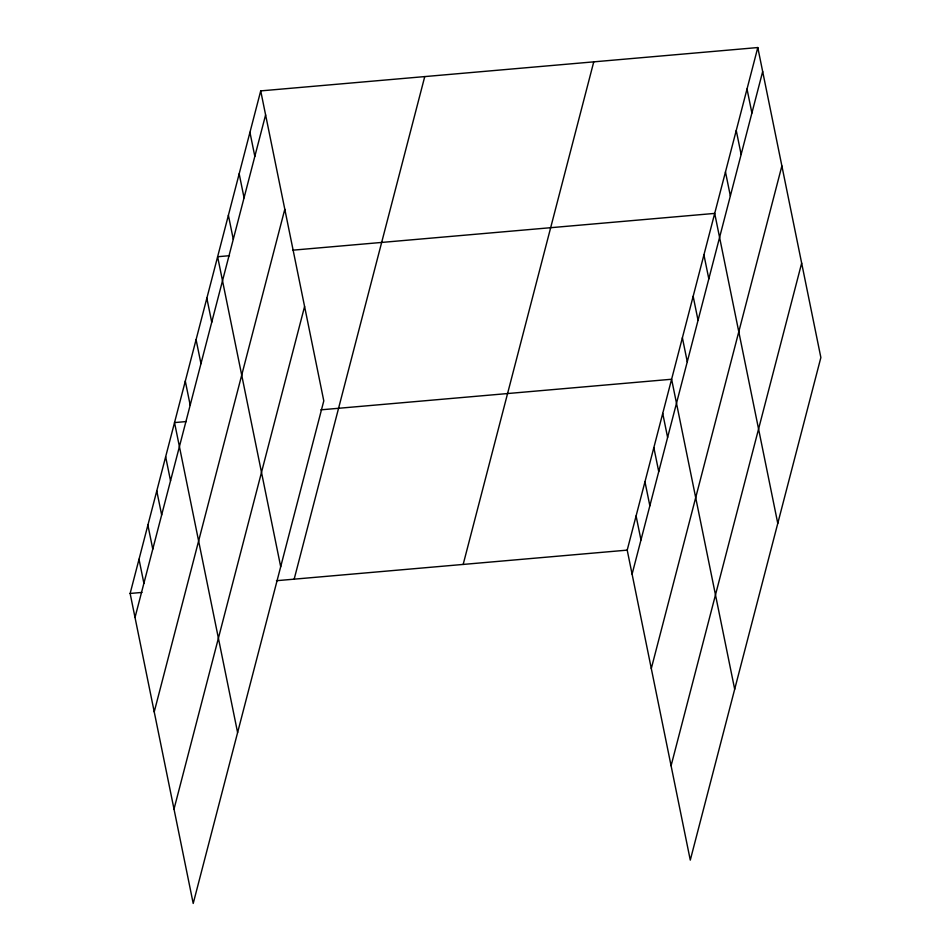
<?xml version="1.0" encoding="UTF-8"?>
<svg xmlns="http://www.w3.org/2000/svg" width="951" height="951" viewBox="0 0 951 951"><rect width="100%" height="100%" fill="white"/><g stroke="black" fill="none" stroke-linecap="round" stroke-linejoin="round"><path stroke-width="1.43" d="M260.717 90.892L323.792 400.87L193.208 903.45L130.132 593.46L260.717 90.892L757.792 47.55L820.868 357.54L690.283 860.108L627.208 550.13L757.792 47.55M135.018 617.472L265.602 114.905M154.228 711.847L284.801 209.268M174.009 809.075L304.582 306.507M294.168 579.159L424.752 76.591M463.173 564.43L593.757 61.851M632.094 574.142L762.678 71.563M651.304 668.505L781.877 165.938M671.085 765.745L801.657 263.165M229.453 255.7L217.624 256.734L280.7 566.725M292.991 250.161L714.7 213.404L777.775 523.383M186.36 421.555L174.532 422.589L237.607 732.579M320.832 409.833L671.608 379.247L734.683 689.237M130.132 593.46L141.961 592.425M276.444 580.704L627.208 550.13M747.022 89.014L751.908 113.026M736.252 130.477L741.138 154.49M725.47 171.941L730.356 195.954M703.93 254.856L708.816 278.881M693.16 296.32L698.046 320.332M682.39 337.783L687.276 361.796M662.728 413.423L667.614 437.436M653.848 447.6L658.734 471.613M644.968 481.777L649.854 505.789M636.088 515.953L640.974 539.966M249.947 132.344L254.832 156.368M239.176 173.807L244.062 197.82M228.395 215.271L233.28 239.283M206.854 298.198L211.74 322.211M196.084 339.662L200.97 363.674M185.302 381.125L190.188 405.138M165.652 456.765L170.538 480.778M156.772 490.93L161.658 514.955M147.892 525.107L152.778 549.119M139.012 559.283L143.898 583.296"/></g></svg>
